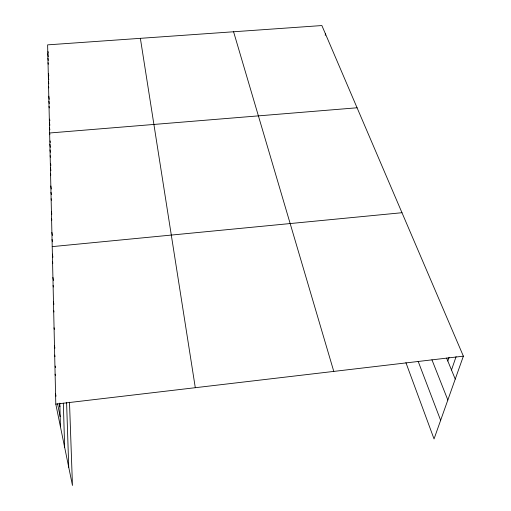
<?xml version="1.0" encoding="UTF-8"?>
<svg xmlns="http://www.w3.org/2000/svg" width="511" height="511" viewBox="0 0 511 511"><rect width="100%" height="100%" fill="white"/><g stroke="black" fill="none" stroke-linecap="round" stroke-linejoin="round"><path stroke-width="0.77" d="M325.226 35.355L325.411 33.796M447.815 361.015L449.067 357.291M451.494 369.983L456.106 356.614M69.49 402.195L72.466 485.45L55.795 404.118L47.625 44.866L321.879 25.55L463.375 356.161L434.043 438.943L405.913 362.625M55.795 404.118L463.375 356.161M52.211 246.621L401.985 212.717M357.074 107.783L49.631 132.994L49.874 134.565M446.608 358.077L455.244 379.111M431.942 359.808L447.84 400.017M418.164 361.354L440.642 420.323M233.584 31.771L333.785 371.408M55.565 393.936L56.025 396.21M57.558 403.799L60.17 416.701M59.302 403.773L59.908 406.82M55.111 374.148L55.418 375.674M55.194 366.068L55.495 367.607M54.683 355.088L54.977 356.633M54.473 345.826L54.913 348.151M54.057 327.8L54.351 329.359M53.661 310.413L53.949 311.978M53.47 301.95L53.898 304.3M53.099 285.457L53.368 286.984M52.914 277.428L53.451 280.475M52.556 261.766L52.825 263.293M52.384 254.133L52.914 257.193M52.052 239.455L52.441 241.754M51.892 232.403L52.409 235.469M51.579 218.619L51.835 220.152M51.426 211.886L51.803 214.192M51.126 198.734L51.375 200.267M50.832 185.978L51.33 189.038M50.979 192.308L51.349 194.608M50.417 167.538L50.902 170.597M50.551 173.593L50.793 175.126M140.365 38.331L195.298 387.702M50.142 155.689L50.385 157.216M50.64 163.865L50.883 165.392M50.123 140.908L50.365 142.48M49.88 144.179L50.372 147.328M50.014 149.895L50.385 152.259M49.503 127.52L49.867 129.871M49.618 119.14L49.854 120.705M49.382 122.116L49.861 125.252M48.909 101.242L49.254 103.58M49.024 106.352L49.26 107.917M48.564 86.308L48.794 87.86M48.794 96.196L49.254 99.313M48.468 73.501L48.807 75.82M48.347 76.682L48.801 79.773M48.456 81.466L48.801 83.785M47.925 58.152L48.258 60.458M48.028 62.7L48.251 64.233M48.053 51.534L48.27 53.061M47.823 53.668L48.264 56.734M66.602 402.649L68.736 467.246M63.332 403.179L64.654 447.329M59.813 403.09L60.439 426.768"/></g></svg>
